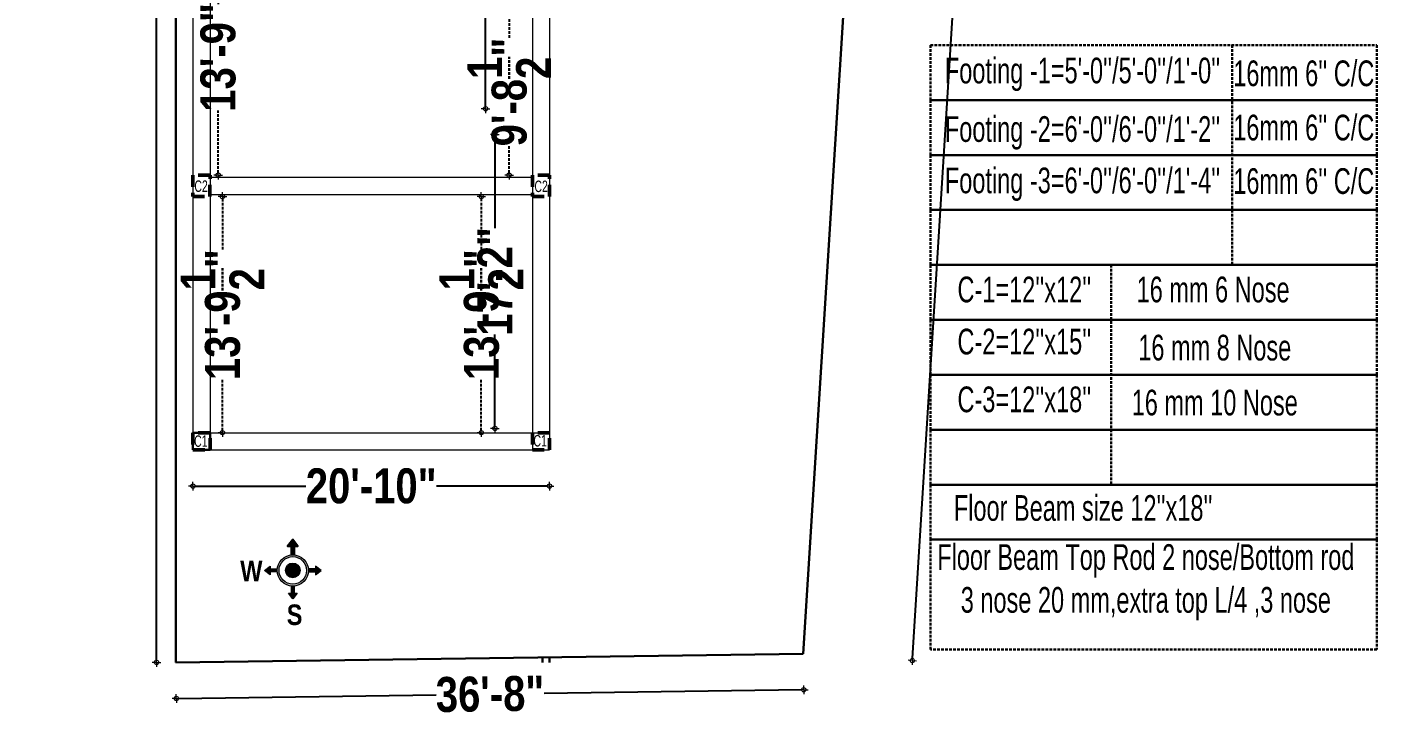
# Model space of a CAD drawing. Header units: inches. Extents: x 64086 to 138972, y -13497 to 16809.
# Drawn here: x 101803 to 102750, y -9725 to -9241 of the extents above; entities that cross this region are included whole.
import ezdxf

# ---------------------------------------------------------------- set-up
doc = ezdxf.new("R2010")
doc.units = ezdxf.units.IN
doc.header["$LTSCALE"] = 0.5
doc.header["$MEASUREMENT"] = 0
doc.header["$PDMODE"] = 2
doc.linetypes.add('DASHED', pattern=[0.75, 0.5, -0.25])
doc.linetypes.add('DASHED2', pattern=[0.375, 0.25, -0.125])
for name, color, linetype, lineweight in [('A-LINE', 252, 'Continuous', 15), ('A-TAXT', 250, 'Continuous', 25), ('Boundary', 6, 'DASHED', 50), ('DIM', 5, 'Continuous', 13), ('pile', 243, 'DASHED2', 20), ('plant', 70, 'Continuous', 5), ('railing', 30, 'Continuous', 15), ('Sheet', 7, 'Continuous', 30), ('Text-2', 7, 'Continuous', 18), ('WALL', 7, 'Continuous', 30)]:
    doc.layers.add(name, color=color, linetype=linetype, lineweight=lineweight)
doc.layers.add('TEX', color=7, linetype='Continuous')
doc.styles.get("Standard").update_dxf_attribs({"font": 'ARIALNB.TTF'})
doc.styles.add('STYLE1', font='ARIALN.TTF', dxfattribs={"width": 0.8})
doc.dimstyles.new('Column Dim', dxfattribs={"dimtxt": 9, "dimasz": 1.5, "dimexe": 13.25, "dimexo": 11, "dimgap": 1, "dimtad": 0, "dimdec": 1, "dimzin": 0, "dimdsep": 46, "dimlunit": 4, "dimtxsty": 'Standard', "dimblk": 'DIM', "dimcen": 0, "dimse1": 1, "dimse2": 1, "dimclrd": 5, "dimclre": 5, "dimclrt": 7, "dimadec": 0, "dimazin": 0, "dimtfac": 1, "dimtdec": 1, "dimtofl": 0, "dimtmove": 2, "dimatfit": 3, "dimldrblk": 'DIM', "dimfxl": 1, "dimtolj": 1, "dimtzin": 0, "dimarcsym": 0})

# ---------------------------------------------------------------- blocks, each defined once
blk = doc.blocks.new('DIM')
at = {"layer": 'DIM'}
for q in [(-2, 0), (0, 2), (0, -2), (2, 0)]:
    blk.add_line((0, 0), q, dxfattribs=at)
blk.add_circle((0, 0), 1, dxfattribs=at)
blk = doc.blocks.new('*D698')
at = {"layer": 'Defpoints', "color": 0, "lineweight": 30, "ltscale": 15, "transparency": 16777216}
for p in [(101414.07, -9092.87), (102163.81, -9316.07), (102131.5, -9522.07), (102163.81, -9522.07), (101414.07, -9533.87), (101477.5, -9533.87)]:
    blk.add_point(p, dxfattribs=at)
at = {"layer": 'pile', "color": 5, "lineweight": -2, "ltscale": 15, "transparency": 16777216}
for p, q in [((101477.5, -9094.37), (101477.5, -9275.52)), ((101477.5, -9532.37), (101477.5, -9351.22))]:
    blk.add_line(p, q, dxfattribs=at)
at = {"layer": 'plant', "color": 5, "lineweight": -2, "ltscale": 15, "transparency": 16777216}
for p, q in [((102131.5, -9317.57), (102131.5, -9381.81)), ((102131.5, -9520.57), (102131.5, -9456.34))]:
    blk.add_line(p, q, dxfattribs=at)
at = {"layer": 'pile', "color": 5, "lineweight": -2, "ltscale": 15, "transparency": 16777216, "xscale": 1.5, "yscale": 1.5, "zscale": 1.5}
for p, rotation in [((101477.5, -9092.87), 90), ((101477.5, -9533.87), 270)]:
    blk.add_blockref('DIM', p, dxfattribs=dict(at, rotation=rotation))
at = {"layer": 'plant', "color": 5, "lineweight": -2, "ltscale": 15, "transparency": 16777216, "xscale": 1.5, "yscale": 1.5, "zscale": 1.5}
for p, rotation in [((102131.5, -9316.07), 90), ((102131.5, -9522.07), 270)]:
    blk.add_blockref('DIM', p, dxfattribs=dict(at, rotation=rotation))
at = {"layer": 'pile', "color": 7, "lineweight": 30, "ltscale": 15, "transparency": 16777216, "insert": (101477.5, -9313.37), "char_height": 24.5, "attachment_point": 5, "rotation": 90}
blk.add_mtext('\\A1;36\'-9"', dxfattribs=at)
at = {"layer": 'plant', "color": 7, "lineweight": 30, "ltscale": 15, "transparency": 16777216, "insert": (102131.5, -9419.07), "char_height": 24.5, "attachment_point": 5, "rotation": 90}
blk.add_mtext('\\A1;17\'-2"', dxfattribs=at)
blk = doc.blocks.new('*D699')
at = {"layer": 'Defpoints', "color": 0, "lineweight": 30, "ltscale": 15, "transparency": 16777216}
for p in [(101563.99, -9007.43), (101611.76, -9007.43), (101611.76, -9041.93), (102125, -9091.07), (102163.81, -9091.07), (102163.81, -9298.07)]:
    blk.add_point(p, dxfattribs=at)
at = {"layer": 'pile', "color": 5, "lineweight": -2, "ltscale": 15, "transparency": 16777216}
for p, q in [((101565.49, -9041.93), (101576.6, -9041.93)), ((101610.26, -9041.93), (101599.14, -9041.93))]:
    blk.add_line(p, q, dxfattribs=at)
at = {"layer": 'plant', "color": 5, "lineweight": -2, "ltscale": 15, "transparency": 16777216}
for p, q in [((102125, -9092.57), (102125, -9157.31)), ((102125, -9296.57), (102125, -9231.84))]:
    blk.add_line(p, q, dxfattribs=at)
at = {"layer": 'pile', "color": 5, "lineweight": -2, "ltscale": 15, "transparency": 16777216, "xscale": 1.5, "yscale": 1.5, "zscale": 1.5, "rotation": 180}
blk.add_blockref('DIM', (101563.99, -9041.93), dxfattribs=at)
at = {"layer": 'pile', "color": 5, "lineweight": -2, "ltscale": 15, "transparency": 16777216, "xscale": 1.5, "yscale": 1.5, "zscale": 1.5}
blk.add_blockref('DIM', (101611.76, -9041.93), dxfattribs=at)
at = {"layer": 'plant', "color": 5, "lineweight": -2, "ltscale": 15, "transparency": 16777216, "xscale": 1.5, "yscale": 1.5, "zscale": 1.5}
for p, rotation in [((102125, -9091.07), 90), ((102125, -9298.07), 270)]:
    blk.add_blockref('DIM', p, dxfattribs=dict(at, rotation=rotation))
at = {"layer": 'pile', "color": 7, "lineweight": 30, "ltscale": 15, "transparency": 16777216, "insert": (101587.87, -9041.93), "char_height": 24.5, "attachment_point": 5}
blk.add_mtext("\\A1;4'", dxfattribs=at)
at = {"layer": 'plant', "color": 7, "lineweight": 30, "ltscale": 15, "transparency": 16777216, "insert": (102125, -9194.57), "char_height": 24.5, "attachment_point": 5, "rotation": 90}
blk.add_mtext('\\A1;17\'-3"', dxfattribs=at)
blk = doc.blocks.new('*D711')
at = {"layer": 'Defpoints', "color": 0, "lineweight": 30, "ltscale": 15, "transparency": 16777216}
for p in [(102415.81, -8591.07), (102347.77, -9679.95), (102424.22, -9684.73)]:
    blk.add_point(p, dxfattribs=at)
at = {"layer": 'Sheet', "color": 5, "lineweight": -2, "ltscale": 15, "transparency": 16777216}
for p, q in [((102492.17, -8597.35), (102461.09, -9094.64)), ((102424.31, -9683.23), (102455.39, -9185.94))]:
    blk.add_line(p, q, dxfattribs=at)
at = {"layer": 'Sheet', "color": 5, "lineweight": -2, "ltscale": 15, "transparency": 16777216, "xscale": 1.5, "yscale": 1.5, "zscale": 1.5}
for p, rotation in [((102492.26, -8595.85), 86.42430191291139), ((102424.22, -9684.73), 266.4243019129113)]:
    blk.add_blockref('DIM', p, dxfattribs=dict(at, rotation=rotation))
at = {"layer": 'Sheet', "color": 7, "lineweight": 30, "ltscale": 15, "transparency": 16777216, "insert": (102458.24, -9140.29), "char_height": 24.5, "attachment_point": 5, "rotation": 86.4243}
blk.add_mtext('\\A1;90\'-11"', dxfattribs=at)
blk = doc.blocks.new('*D712')
at = {"layer": 'Defpoints', "color": 0, "lineweight": 30, "ltscale": 15, "transparency": 16777216}
for p in [(102347.77, -9679.95), (101907.81, -9686.07), (102348.12, -9705.22)]:
    blk.add_point(p, dxfattribs=at)
at = {"layer": 'Sheet', "color": 5, "lineweight": -2, "ltscale": 15, "transparency": 16777216}
for p, q in [((101909.66, -9711.32), (102090.29, -9708.81)), ((102346.62, -9705.24), (102165.99, -9707.75))]:
    blk.add_line(p, q, dxfattribs=at)
at = {"layer": 'Sheet', "color": 5, "lineweight": -2, "ltscale": 15, "transparency": 16777216, "xscale": 1.5, "yscale": 1.5, "zscale": 1.5}
for p, rotation in [((101908.16, -9711.34), 180.7974633505945), ((102348.12, -9705.22), 0.7974633505945603)]:
    blk.add_blockref('DIM', p, dxfattribs=dict(at, rotation=rotation))
at = {"layer": 'Sheet', "color": 7, "lineweight": 30, "ltscale": 15, "transparency": 16777216, "insert": (102128.14, -9708.28), "char_height": 24.5, "attachment_point": 5, "rotation": 0.79746}
blk.add_mtext('\\A1;36\'-8"', dxfattribs=at)
blk = doc.blocks.new('*D713')
at = {"layer": 'Defpoints', "color": 0, "lineweight": 30, "ltscale": 15, "transparency": 16777216}
for p in [(101894.26, -8591.07), (101907.81, -8591.07), (101907.81, -9686.07)]:
    blk.add_point(p, dxfattribs=at)
at = {"layer": 'Sheet', "color": 5, "lineweight": -2, "ltscale": 15, "transparency": 16777216}
for p, q in [((101894.26, -8592.57), (101894.26, -9100.64)), ((101894.26, -9684.57), (101894.26, -9176.51))]:
    blk.add_line(p, q, dxfattribs=at)
at = {"layer": 'Sheet', "color": 5, "lineweight": -2, "ltscale": 15, "transparency": 16777216, "xscale": 1.5, "yscale": 1.5, "zscale": 1.5}
for p, rotation in [((101894.26, -8591.07), 90), ((101894.26, -9686.07), 270)]:
    blk.add_blockref('DIM', p, dxfattribs=dict(at, rotation=rotation))
at = {"layer": 'Sheet', "color": 7, "lineweight": 30, "ltscale": 15, "transparency": 16777216, "insert": (101894.26, -9138.57), "char_height": 24.5, "attachment_point": 5, "rotation": 90}
blk.add_mtext('\\A1;91\'-3"', dxfattribs=at)
blk = doc.blocks.new('*D715')
at = {"layer": 'Defpoints', "color": 0, "lineweight": 30, "ltscale": 15, "transparency": 16777216}
for p in [(101919.81, -9537.07), (102169.81, -9537.07), (102169.81, -9562.5)]:
    blk.add_point(p, dxfattribs=at)
at = {"layer": 'railing', "color": 5, "lineweight": -2, "ltscale": 15, "transparency": 16777216}
for p, q in [((101921.31, -9562.5), (101998.98, -9562.5)), ((102168.31, -9562.5), (102090.64, -9562.5))]:
    blk.add_line(p, q, dxfattribs=at)
at = {"layer": 'railing', "color": 5, "lineweight": -2, "ltscale": 15, "transparency": 16777216, "xscale": 1.5, "yscale": 1.5, "zscale": 1.5, "rotation": 180}
blk.add_blockref('DIM', (101919.81, -9562.5), dxfattribs=at)
at = {"layer": 'railing', "color": 5, "lineweight": -2, "ltscale": 15, "transparency": 16777216, "xscale": 1.5, "yscale": 1.5, "zscale": 1.5}
blk.add_blockref('DIM', (102169.81, -9562.5), dxfattribs=at)
at = {"layer": 'railing', "color": 7, "lineweight": 30, "ltscale": 15, "transparency": 16777216, "insert": (102044.81, -9562.5), "char_height": 24.5, "attachment_point": 5}
blk.add_mtext('\\A1;20\'-10"', dxfattribs=at)
blk = doc.blocks.new('*D739')
at = {"layer": 'Defpoints', "color": 0, "lineweight": 30, "ltscale": 15, "transparency": 16777216}
for p in [(101931.81, -9179.57), (101931.81, -9344.57), (101937.5, -9344.57)]:
    blk.add_point(p, dxfattribs=at)
at = {"layer": 'pile', "color": 5, "lineweight": -2, "ltscale": 15, "transparency": 16777216}
for p, q in [((101937.5, -9181.07), (101937.5, -9224.81)), ((101937.5, -9343.07), (101937.5, -9299.34))]:
    blk.add_line(p, q, dxfattribs=at)
at = {"layer": 'pile', "color": 5, "lineweight": -2, "ltscale": 15, "transparency": 16777216, "xscale": 1.5, "yscale": 1.5, "zscale": 1.5}
for p, rotation in [((101937.5, -9179.57), 90), ((101937.5, -9344.57), 270)]:
    blk.add_blockref('DIM', p, dxfattribs=dict(at, rotation=rotation))
at = {"layer": 'pile', "color": 7, "lineweight": 30, "ltscale": 15, "transparency": 16777216, "insert": (101937.5, -9262.07), "char_height": 24.5, "attachment_point": 5, "rotation": 90}
blk.add_mtext('\\A1;13\'-9"', dxfattribs=at)
blk = doc.blocks.new('*D740')
at = {"layer": 'Defpoints', "color": 0, "lineweight": 30, "ltscale": 15, "transparency": 16777216}
for p in [(101931.71, -9359.58), (101931.71, -9525.07), (101940.5, -9525.07)]:
    blk.add_point(p, dxfattribs=at)
at = {"layer": 'pile', "color": 5, "lineweight": -2, "ltscale": 15, "transparency": 16777216}
for p, q in [((101940.5, -9361.08), (101940.5, -9397.62)), ((101940.5, -9523.57), (101940.5, -9487.03))]:
    blk.add_line(p, q, dxfattribs=at)
at = {"layer": 'pile', "color": 5, "lineweight": -2, "ltscale": 15, "transparency": 16777216, "xscale": 1.5, "yscale": 1.5, "zscale": 1.5}
for p, rotation in [((101940.5, -9359.58), 90), ((101940.5, -9525.07), 270)]:
    blk.add_blockref('DIM', p, dxfattribs=dict(at, rotation=rotation))
at = {"layer": 'pile', "color": 7, "lineweight": 30, "ltscale": 15, "transparency": 16777216, "insert": (101940.5, -9442.33), "char_height": 24.5, "attachment_point": 5, "rotation": 90}
blk.add_mtext('\\A1;13\'-9{\\H1x;\\S1/2;}"', dxfattribs=at)
blk = doc.blocks.new('*D745')
at = {"layer": 'Defpoints', "color": 0, "lineweight": 30, "ltscale": 15, "transparency": 16777216}
for p in [(102157.81, -9228.08), (102141.5, -9344.57), (102157.81, -9344.57)]:
    blk.add_point(p, dxfattribs=at)
at = {"layer": 'pile', "color": 5, "lineweight": -2, "ltscale": 15, "transparency": 16777216}
for p, q in [((102141.5, -9229.58), (102141.5, -9248.76)), ((102141.5, -9343.07), (102141.5, -9323.89))]:
    blk.add_line(p, q, dxfattribs=at)
at = {"layer": 'pile', "color": 5, "lineweight": -2, "ltscale": 15, "transparency": 16777216, "xscale": 1.5, "yscale": 1.5, "zscale": 1.5}
for p, rotation in [((102141.5, -9228.08), 90), ((102141.5, -9344.57), 270)]:
    blk.add_blockref('DIM', p, dxfattribs=dict(at, rotation=rotation))
at = {"layer": 'pile', "color": 7, "lineweight": 30, "ltscale": 15, "transparency": 16777216, "insert": (102141.5, -9286.33), "char_height": 24.5, "attachment_point": 5, "rotation": 90}
blk.add_mtext('\\A1;9\'-8{\\H1x;\\S1/2;}"', dxfattribs=at)
blk = doc.blocks.new('*D746')
at = {"layer": 'Defpoints', "color": 0, "lineweight": 30, "ltscale": 15, "transparency": 16777216}
for p in [(102157.81, -9359.57), (102122, -9525.07), (102157.81, -9525.07)]:
    blk.add_point(p, dxfattribs=at)
at = {"layer": 'pile', "color": 5, "lineweight": -2, "ltscale": 15, "transparency": 16777216}
for p, q in [((102122, -9361.07), (102122, -9397.62)), ((102122, -9523.57), (102122, -9487.03))]:
    blk.add_line(p, q, dxfattribs=at)
at = {"layer": 'pile', "color": 5, "lineweight": -2, "ltscale": 15, "transparency": 16777216, "xscale": 1.5, "yscale": 1.5, "zscale": 1.5}
for p, rotation in [((102122, -9359.57), 90), ((102122, -9525.07), 270)]:
    blk.add_blockref('DIM', p, dxfattribs=dict(at, rotation=rotation))
at = {"layer": 'pile', "color": 7, "lineweight": 30, "ltscale": 15, "transparency": 16777216, "insert": (102122, -9442.32), "char_height": 24.5, "attachment_point": 5, "rotation": 90}
blk.add_mtext('\\A1;13\'-9{\\H1x;\\S1/2;}"', dxfattribs=at)

msp = doc.modelspace()

# ---------------------------------------------------------------- hatches: boundary and pattern name
at = {"layer": 'A-LINE', "ltscale": 5}
for color, points in [(1, [(101988.62, -9610.69, -0.023014), (101989.82, -9610.64, -0.023014), (101991.03, -9610.69), (101991.03, -9604.64), (101993.45, -9604.64), (101989.82, -9599.85), (101986.2, -9604.64), (101988.62, -9604.64)]), (256, [(101978.92, -9620.59, 0.046053), (101978.92, -9622.6), (101973.87, -9622.6), (101973.87, -9624.61), (101969.88, -9621.59), (101973.87, -9618.57), (101973.87, -9620.59)]), (1, [(101989.82, -9617.73, 1), (101989.82, -9625.46, 1)]), (256, [(102000.73, -9620.59, -0.046053), (102000.73, -9622.6), (102005.78, -9622.6), (102005.78, -9624.61), (102009.77, -9621.59), (102005.78, -9618.57), (102005.78, -9620.59)]), (256, [(101988.82, -9632.5, 0.046053), (101990.83, -9632.5), (101990.83, -9637.55), (101992.84, -9637.55), (101989.82, -9641.54), (101986.8, -9637.55), (101988.82, -9637.55)])]:
    msp.add_hatch(color=color, dxfattribs=at).paths.add_polyline_path(points)
h = msp.add_hatch(color=256, dxfattribs=at)
h.paths.add_polyline_path([(101978.87, -9621.59), (101980.16, -9621.59, -0.414214), (101989.82, -9611.93), (101989.82, -9610.64, 0.414214)])
h.paths.add_polyline_path([(101980.16, -9621.59), (101978.87, -9621.59, 0.414214), (101989.82, -9632.55), (101989.82, -9631.26, -0.414214)])
h.paths.add_polyline_path([(102000.78, -9621.59), (101999.49, -9621.59, -0.414214), (101989.82, -9631.26), (101989.82, -9632.55, 0.414214)])
h.paths.add_polyline_path([(101999.49, -9621.59), (102000.78, -9621.59, 0.414214), (101989.82, -9610.64), (101989.82, -9611.93, -0.414214)])
h = msp.add_hatch(color=256, dxfattribs=at)
h.paths.add_polyline_path([(101985.96, -9621.59), (101984.67, -9621.59, 0.414214), (101989.82, -9626.75), (101989.82, -9625.46, -0.414214)])
h.paths.add_polyline_path([(101989.82, -9625.46), (101989.82, -9626.75, 0.414214), (101994.98, -9621.59), (101993.69, -9621.59, -0.414214)])
h.paths.add_polyline_path([(101993.69, -9621.59), (101994.98, -9621.59, 0.414214), (101989.82, -9616.44), (101989.82, -9617.73, -0.414214)])
h.paths.add_polyline_path([(101989.82, -9617.73), (101989.82, -9616.44, 0.414214), (101984.67, -9621.59), (101985.96, -9621.59, -0.414214)])

# ---------------------------------------------------------------- linework, layer by layer
for points in [[(101978.92, -9622.6), (101973.87, -9622.6), (101973.87, -9624.61), (101969.88, -9621.59), (101973.87, -9618.57), (101973.87, -9620.59), (101978.92, -9620.59)], [(102000.73, -9622.6), (102005.78, -9622.6), (102005.78, -9624.61), (102009.77, -9621.59), (102005.78, -9618.57), (102005.78, -9620.59), (102000.73, -9620.59)], [(101990.83, -9632.5), (101990.83, -9637.55), (101992.84, -9637.55), (101989.82, -9641.54), (101986.8, -9637.55), (101988.82, -9637.55), (101988.82, -9632.5)]]:
    msp.add_lwpolyline(points, dxfattribs=at)
for radius in [10.95, 9.66, 5.15, 3.87]:
    msp.add_circle((101989.82, -9621.59), radius, dxfattribs=at)
at = {"layer": 'A-TAXT', "color": 1}
msp.add_lwpolyline([(101991.03, -9610.69), (101991.03, -9604.64), (101993.45, -9604.64), (101989.82, -9599.85), (101986.2, -9604.64), (101988.62, -9604.64), (101988.62, -9610.69)], dxfattribs=at)
at = {"layer": 'Boundary', "color": 1, "ltscale": 33}
for points in [[(101919.71, -9359.58), (101931.71, -9359.58), (101931.81, -9344.57), (101919.81, -9344.57)], [(102157.81, -9359.57), (102169.81, -9359.57), (102169.81, -9344.57), (102157.81, -9344.57)], [(101919.81, -9537.07), (101931.81, -9537.07), (101931.81, -9525.07), (101919.81, -9525.07)], [(102157.81, -9537.07), (102169.81, -9537.07), (102169.81, -9525.07), (102157.81, -9525.07)]]:
    msp.add_lwpolyline(points, close=True, dxfattribs=at)
at = {"layer": 'pile', "lineweight": 30, "ltscale": 15}
for p, q in [((102648.5, -9253.5), (102648.5, -9407.5)), ((102563.5, -9407.5), (102563.5, -9561.5))]:
    msp.add_line(p, q, dxfattribs=at)
for points in [[(102437, -9253.5), (102750, -9253.5), (102750, -9292), (102437, -9292)], [(102437, -9292), (102750, -9292), (102750, -9330.5), (102437, -9330.5)], [(102437, -9330.5), (102750, -9330.5), (102750, -9369), (102437, -9369)], [(102437, -9369), (102750, -9369), (102750, -9407.5), (102437, -9407.5)], [(102437, -9407.5), (102750, -9407.5), (102750, -9446), (102437, -9446)], [(102437, -9446), (102750, -9446), (102750, -9484.5), (102437, -9484.5)], [(102437, -9484.5), (102750, -9484.5), (102750, -9523), (102437, -9523)], [(102437, -9523), (102750, -9523), (102750, -9561.5), (102437, -9561.5)], [(102437, -9561.5), (102750, -9561.5), (102750, -9600), (102437, -9600)], [(102437, -9600), (102750, -9600), (102750, -9677), (102437, -9677)]]:
    msp.add_lwpolyline(points, close=True, dxfattribs=at)
at = {"layer": 'plant'}
for p, q in [((101919.81, -8627.07), (101919.81, -9537.07)), ((101931.81, -8627.07), (101931.81, -9537.07)), ((102157.81, -9096.07), (102157.81, -9537.07)), ((102169.81, -9096.07), (102169.81, -9537.07)), ((101931.76, -9346.08), (102157.81, -9346.07)), ((101931.76, -9358.08), (102157.81, -9358.07)), ((101919.81, -9525.07), (102169.81, -9525.07)), ((101919.81, -9537.07), (102169.81, -9537.07))]:
    msp.add_line(p, q, dxfattribs=at)
at = {"layer": 'TEX', "lineweight": 30, "ltscale": 15}
msp.add_lwpolyline([(101919.81, -9537.07), (101931.81, -9537.07), (101931.81, -9525.07), (101919.81, -9525.07)], close=True, dxfattribs=at)
at = {"layer": 'WALL', "lineweight": 30, "ltscale": 15}
for p, q in [((101907.81, -8591.07), (101907.81, -9686.07)), ((101907.81, -8591.07), (101907.81, -9686.07)), ((102347.77, -9679.95), (102415.81, -8591.07)), ((102347.77, -9679.95), (102415.81, -8591.07)), ((101907.41, -9657.08), (101907.81, -9657.07)), ((101907.47, -9662.08), (101907.81, -9662.07)), ((101907.47, -9662.08), (101907.81, -9662.07)), ((101907.81, -9686.07), (102347.77, -9679.95)), ((101907.81, -9686.07), (102347.77, -9679.95)), ((102164.81, -9682.5), (102164.81, -9686.07)), ((102169.81, -9682.43), (102169.81, -9686.07)), ((101931.81, -9685.74), (101931.81, -9686.07))]:
    msp.add_line(p, q, dxfattribs=at)

# ---------------------------------------------------------------- texts
at = {"layer": 'A-TAXT', "color": 1, "char_height": 14.4144, "attachment_point": 7}
for s, insert in [('{\\fSwis721 Cn BT|b1|i0|c0|p34;\\C256;W}', (101952.95, -9629.22)), ('{\\fSwis721 Cn BT|b1|i0|c0|p34;\\C256;S}', (101985.57, -9660.06))]:
    msp.add_mtext(s, dxfattribs=dict(at, insert=insert))
at = {"layer": 'plant', "char_height": 8, "width": 62.6443, "attachment_point": 8, "style": 'STYLE1'}
for s, insert in [('C2', (101925.52, -9356.42)), ('C2', (102163.94, -9356.55)), ('C1', (101925.35, -9535.09)), ('C1', (102163.27, -9534.83))]:
    msp.add_mtext(s, dxfattribs=dict(at, insert=insert))
at = {"layer": 'Text-2', "char_height": 18, "attachment_point": 8, "style": 'STYLE1'}
for s, insert, width in [("Footing -1=5'-0''/5'-0''/1'-0''", (102543.55, -9285.71), 417.7925), ("16mm 6'' C/C", (102698.66, -9282.5), 417.7925), ("Footing -2=6'-0''/6'-0''/1'-2''", (102543.55, -9326.71), 417.7925), ("16mm 6'' C/C", (102698.66, -9320.5), 417.7925), ("Footing -3=6'-0''/6'-0''/1'-4''", (102543.55, -9362.71), 417.7925), ("16mm 6'' C/C", (102698.66, -9358), 417.7925), ("C-1=12''x12''", (102502.75, -9433.97), 417.7925), ('16 mm 6 Nose', (102635.09, -9433.97), 417.7925), ("C-2=12''x15''", (102502.75, -9470.47), 417.7925), ('16 mm 8 Nose', (102636.25, -9474.72), 417.7925), ("C-3=12''x18''", (102502.75, -9510.97), 417.7925), ('16 mm 10 Nose', (102636.25, -9513.22), 417.7925), ("Floor Beam size 12''x18''", (102543.99, -9587.08), 417.7925), ('Floor Beam Top Rod 2 nose/Bottom rod 3 nose 20 mm,extra top L/4 ,3 nose', (102587.92, -9656.65), 301.239)]:
    msp.add_mtext(s, dxfattribs=dict(at, insert=insert, width=width))

# ---------------------------------------------------------------- dimensions: what is measured, and where the dimension line sits
at = {"layer": 'pile', "lineweight": 30, "ltscale": 15}
dim = msp.add_linear_dim(base=(101611.76, -9041.93), p1=(101563.99, -9007.43), p2=(101611.76, -9007.43), dimstyle='Column Dim', override={"dimtxt": 24.5, "dimfxl": 4}, dxfattribs=at)
dim.commit()
dim.dimension.update_dxf_attribs({"geometry": '*D699', "text_midpoint": (101587.87, -9041.93)})
for base, p1, p2, picture, middle in [((101477.5, -9533.87), (101414.07, -9092.87), (101414.07, -9533.87), '*D698', (101477.5, -9313.37)), ((101937.5, -9344.57), (101931.81, -9179.57), (101931.81, -9344.57), '*D739', (101937.5, -9262.07)), ((102141.5, -9344.57), (102157.81, -9228.08), (102157.81, -9344.57), '*D745', (102141.5, -9286.33)), ((101940.5, -9525.07), (101931.71, -9359.58), (101931.71, -9525.07), '*D740', (101940.5, -9442.33)), ((102122, -9525.07), (102157.81, -9359.57), (102157.81, -9525.07), '*D746', (102122, -9442.32))]:
    dim = msp.add_linear_dim(base=base, p1=p1, p2=p2, angle=90, dimstyle='Column Dim', override={"dimtxt": 24.5, "dimfxl": 4}, dxfattribs=at)
    dim.commit()
    dim.dimension.update_dxf_attribs({"geometry": picture, "text_midpoint": middle})
at = {"layer": 'railing', "lineweight": 30, "ltscale": 15}
dim = msp.add_linear_dim(base=(102169.81, -9562.5), p1=(101919.81, -9537.07), p2=(102169.81, -9537.07), dimstyle='Column Dim', override={"dimtxt": 24.5, "dimfxl": 4}, dxfattribs=at)
dim.commit()
dim.dimension.update_dxf_attribs({"geometry": '*D715', "text_midpoint": (102044.81, -9562.5)})
at = {"layer": 'Sheet', "lineweight": 30, "ltscale": 15}
for p1, p2, distance, picture, middle in [((101907.81, -9686.07), (101907.81, -8591.07), 13.54, '*D713', (101894.26, -9138.57)), ((102415.81, -8591.07), (102347.77, -9679.95), 76.6, '*D711', (102458.24, -9140.29)), ((101907.81, -9686.07), (102347.77, -9679.95), -25.27, '*D712', (102128.14, -9708.28))]:
    dim = msp.add_aligned_dim(p1=p1, p2=p2, distance=distance, dimstyle='Column Dim', override={"dimtxt": 24.5, "dimfxl": 4}, dxfattribs=at)
    dim.commit()
    dim.dimension.update_dxf_attribs({"geometry": picture, "text_midpoint": middle})

doc.saveas('drawing.dxf')
